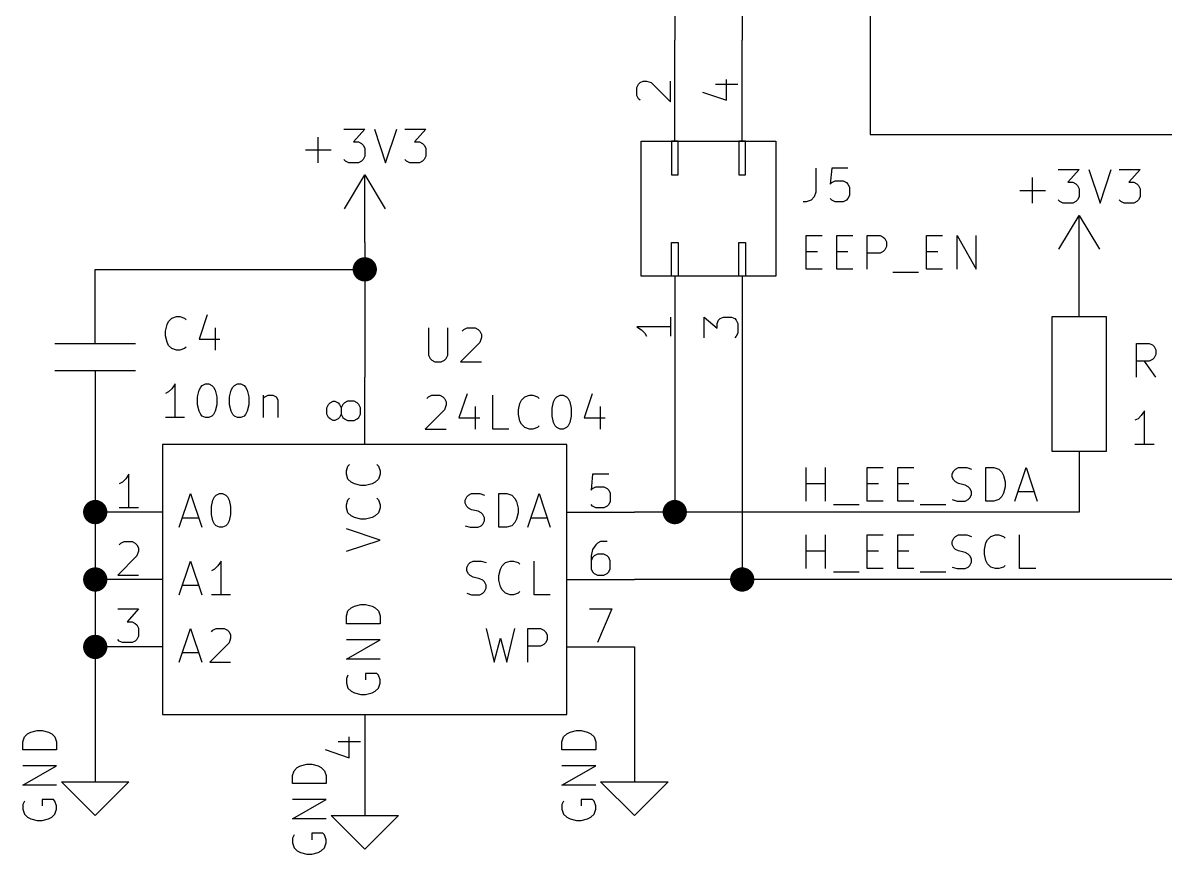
# Model space of a CAD drawing. Extents: x 0.4 to 16.1, y -11.3 to -0.4.
# Drawn here: x 1.593 to 3.288, y -5.737 to -4.504 of the extents above; entities that cross this region are included whole.
import ezdxf

# ---------------------------------------------------------------- set-up
doc = ezdxf.new("R2010")
doc.units = 0
doc.header["$MEASUREMENT"] = 0
for name, color, linetype in [('BLACK', 7, 'CONTINUOUS'), ('CYAN2', 4, 'CONTINUOUS'), ('GREEN2', 3, 'CONTINUOUS'), ('LYELLOW', 51, 'CONTINUOUS'), ('RED2', 1, 'CONTINUOUS')]:
    doc.layers.add(name, color=color, linetype=linetype)

msp = doc.modelspace()

# ---------------------------------------------------------------- linework, layer by layer
at = {"layer": 'BLACK', "linetype": 'CONTINUOUS'}
for p, q in [((2.75503, -5.21387), (2.75503, -5.16387)), ((2.7836, -5.21387), (2.7836, -5.16387)), ((2.8455, -5.21387), (2.8455, -5.16387)), ((2.8455, -5.16387), (2.86931, -5.16387)), ((2.89074, -5.21387), (2.89074, -5.16387)), ((2.89074, -5.16387), (2.91455, -5.16387)), ((2.9717, -5.17339), (2.97407, -5.16863)), ((2.97407, -5.16863), (2.97646, -5.16625)), ((2.97646, -5.16625), (2.98122, -5.16387)), ((2.98122, -5.16387), (2.99313, -5.16387)), ((2.99313, -5.16387), (3.00027, -5.16625)), ((3.0217, -5.21387), (3.0217, -5.16387)), ((3.0217, -5.16387), (3.0336, -5.16387)), ((3.0336, -5.16387), (3.04074, -5.16625)), ((3.04074, -5.16625), (3.0455, -5.17101)), ((3.06455, -5.21387), (3.08122, -5.16387)), ((3.08122, -5.16387), (3.09789, -5.21387)), ((2.9717, -5.17815), (2.9717, -5.17339)), ((2.97407, -5.18291), (2.9717, -5.17815)), ((2.97646, -5.1853), (2.97407, -5.18291)), ((2.98122, -5.18767), (2.97646, -5.1853)), ((3.0455, -5.17101), (3.04789, -5.17577)), ((3.04789, -5.17577), (3.05027, -5.1853)), ((3.05027, -5.1853), (3.05027, -5.19244)), ((2.75503, -5.18767), (2.7836, -5.18767)), ((2.8455, -5.18767), (2.86217, -5.18767)), ((2.89074, -5.18767), (2.90741, -5.18767)), ((2.99074, -5.19006), (2.98122, -5.18767)), ((2.9955, -5.19244), (2.99074, -5.19006)), ((2.99789, -5.19482), (2.9955, -5.19244)), ((3.00027, -5.19958), (2.99789, -5.19482)), ((3.00027, -5.20434), (3.00027, -5.19958)), ((3.04789, -5.20196), (3.0455, -5.20672)), ((3.05027, -5.19244), (3.04789, -5.20196)), ((3.06931, -5.19958), (3.09313, -5.19958)), ((2.7955, -5.21863), (2.8336, -5.21863)), ((2.86931, -5.21387), (2.8455, -5.21387)), ((2.91455, -5.21387), (2.89074, -5.21387)), ((2.92407, -5.21863), (2.96217, -5.21863)), ((2.9717, -5.21148), (2.97884, -5.21387)), ((2.97884, -5.21387), (2.99074, -5.21387)), ((2.99074, -5.21387), (2.9955, -5.21148)), ((2.9955, -5.21148), (2.99789, -5.2091)), ((2.99789, -5.2091), (3.00027, -5.20434)), ((3.0336, -5.21387), (3.0217, -5.21387)), ((3.04074, -5.21148), (3.0336, -5.21387)), ((3.0455, -5.20672), (3.04074, -5.21148)), ((2.75503, -5.31387), (2.75503, -5.26387)), ((2.7836, -5.31387), (2.7836, -5.26387)), ((2.8455, -5.31387), (2.8455, -5.26387)), ((2.8455, -5.26387), (2.86931, -5.26387)), ((2.89074, -5.31387), (2.89074, -5.26387)), ((2.89074, -5.26387), (2.91455, -5.26387)), ((2.9717, -5.27339), (2.97407, -5.26863)), ((2.97407, -5.26863), (2.97646, -5.26625)), ((2.97646, -5.26625), (2.98122, -5.26387)), ((2.98122, -5.26387), (2.99313, -5.26387)), ((2.99313, -5.26387), (3.00027, -5.26625)), ((3.0217, -5.27577), (3.02407, -5.27101)), ((3.02407, -5.27101), (3.02884, -5.26625)), ((3.02884, -5.26625), (3.03598, -5.26387)), ((3.03598, -5.26387), (3.04074, -5.26387)), ((3.04074, -5.26387), (3.04789, -5.26625)), ((3.04789, -5.26625), (3.05027, -5.26863)), ((3.0717, -5.31387), (3.0717, -5.26387)), ((2.75503, -5.28767), (2.7836, -5.28767)), ((2.8455, -5.28767), (2.86217, -5.28767)), ((2.89074, -5.28767), (2.90741, -5.28767)), ((2.9717, -5.27815), (2.9717, -5.27339)), ((2.97407, -5.28291), (2.9717, -5.27815)), ((2.97646, -5.2853), (2.97407, -5.28291)), ((2.98122, -5.28767), (2.97646, -5.2853)), ((2.99074, -5.29006), (2.98122, -5.28767)), ((3.01931, -5.2853), (3.0217, -5.27577)), ((3.01931, -5.29244), (3.01931, -5.2853)), ((2.9955, -5.29244), (2.99074, -5.29006)), ((2.99789, -5.29482), (2.9955, -5.29244)), ((3.00027, -5.29958), (2.99789, -5.29482)), ((2.99789, -5.3091), (3.00027, -5.30434)), ((3.00027, -5.30434), (3.00027, -5.29958)), ((3.0217, -5.30196), (3.01931, -5.29244)), ((3.02407, -5.30672), (3.0217, -5.30196)), ((2.7955, -5.31863), (2.8336, -5.31863)), ((2.86931, -5.31387), (2.8455, -5.31387)), ((2.91455, -5.31387), (2.89074, -5.31387)), ((2.92407, -5.31863), (2.96217, -5.31863)), ((2.9717, -5.31148), (2.97884, -5.31387)), ((2.97884, -5.31387), (2.99074, -5.31387)), ((2.99074, -5.31387), (2.9955, -5.31148)), ((2.9955, -5.31148), (2.99789, -5.3091)), ((3.02884, -5.31148), (3.02407, -5.30672)), ((3.03598, -5.31387), (3.02884, -5.31148)), ((3.04074, -5.31387), (3.03598, -5.31387)), ((3.04789, -5.31148), (3.04074, -5.31387)), ((3.05027, -5.3091), (3.04789, -5.31148)), ((3.0955, -5.31387), (3.0717, -5.31387))]:
    msp.add_line(p, q, dxfattribs=at)
at = {"layer": 'CYAN2', "linetype": 'CONTINUOUS'}
for p, q in [((2.03095, -4.71183), (2.03095, -4.67374)), ((2.06905, -4.66183), (2.1, -4.66183)), ((2.1, -4.66183), (2.08333, -4.68088)), ((2.11428, -4.66183), (2.13095, -4.71183)), ((2.13095, -4.71183), (2.14762, -4.66183)), ((2.15952, -4.66183), (2.19047, -4.66183)), ((2.19047, -4.66183), (2.17381, -4.68088)), ((2.0119, -4.69279), (2.05, -4.69279)), ((2.08333, -4.68088), (2.09047, -4.68088)), ((2.09047, -4.68088), (2.09524, -4.68326)), ((2.09524, -4.68326), (2.09762, -4.68564)), ((2.09762, -4.68564), (2.1, -4.69041)), ((2.1, -4.69041), (2.1, -4.70231)), ((2.17381, -4.68088), (2.18095, -4.68088)), ((2.18095, -4.68088), (2.18571, -4.68326)), ((2.18571, -4.68326), (2.18809, -4.68564)), ((2.18809, -4.68564), (2.19047, -4.69041)), ((2.19047, -4.69041), (2.19047, -4.70231)), ((2.07143, -4.70945), (2.06905, -4.70707)), ((2.07619, -4.71183), (2.07143, -4.70945)), ((2.09047, -4.71183), (2.07619, -4.71183)), ((2.09524, -4.70945), (2.09047, -4.71183)), ((2.09762, -4.70707), (2.09524, -4.70945)), ((2.1, -4.70231), (2.09762, -4.70707)), ((2.1619, -4.70945), (2.15952, -4.70707)), ((2.16667, -4.71183), (2.1619, -4.70945)), ((2.18095, -4.71183), (2.16667, -4.71183)), ((2.18571, -4.70945), (2.18095, -4.71183)), ((2.18809, -4.70707), (2.18571, -4.70945)), ((2.19047, -4.70231), (2.18809, -4.70707)), ((2.76931, -4.71976), (2.76931, -4.75547)), ((2.79312, -4.71976), (2.79074, -4.74356)), ((2.81693, -4.71976), (2.79312, -4.71976)), ((3.12905, -4.72183), (3.16, -4.72183)), ((3.16, -4.72183), (3.14333, -4.74088)), ((3.17428, -4.72183), (3.19095, -4.77183)), ((3.19095, -4.77183), (3.20762, -4.72183)), ((3.21952, -4.72183), (3.25047, -4.72183)), ((3.25047, -4.72183), (3.23381, -4.74088)), ((2.79074, -4.74356), (2.79312, -4.74119)), ((2.79312, -4.74119), (2.79788, -4.7388)), ((2.79788, -4.7388), (2.80979, -4.7388)), ((2.80979, -4.7388), (2.81455, -4.74119)), ((2.81455, -4.74119), (2.81693, -4.74356)), ((2.81693, -4.74356), (2.81931, -4.74833)), ((3.09095, -4.77183), (3.09095, -4.73374)), ((3.14333, -4.74088), (3.15047, -4.74088)), ((3.15047, -4.74088), (3.15524, -4.74326)), ((3.15524, -4.74326), (3.15762, -4.74564)), ((3.15762, -4.74564), (3.16, -4.75041)), ((3.23381, -4.74088), (3.24095, -4.74088)), ((3.24095, -4.74088), (3.24571, -4.74326)), ((3.24571, -4.74326), (3.24809, -4.74564)), ((3.24809, -4.74564), (3.25047, -4.75041)), ((2.76693, -4.76261), (2.76217, -4.76737)), ((2.76931, -4.75547), (2.76693, -4.76261)), ((2.81931, -4.76023), (2.81693, -4.76499)), ((2.81931, -4.74833), (2.81931, -4.76023)), ((3.0719, -4.75279), (3.11, -4.75279)), ((3.16, -4.76231), (3.15762, -4.76707)), ((3.16, -4.75041), (3.16, -4.76231)), ((3.25047, -4.76231), (3.24809, -4.76707)), ((3.25047, -4.75041), (3.25047, -4.76231)), ((2.75503, -4.76976), (2.75026, -4.76976)), ((2.76217, -4.76737), (2.75503, -4.76976)), ((2.79312, -4.76737), (2.79074, -4.76499)), ((2.79788, -4.76976), (2.79312, -4.76737)), ((2.80979, -4.76976), (2.79788, -4.76976)), ((2.81455, -4.76737), (2.80979, -4.76976)), ((2.81693, -4.76499), (2.81455, -4.76737)), ((3.13143, -4.76945), (3.12905, -4.76707)), ((3.13619, -4.77183), (3.13143, -4.76945)), ((3.15047, -4.77183), (3.13619, -4.77183)), ((3.15524, -4.76945), (3.15047, -4.77183)), ((3.15762, -4.76707), (3.15524, -4.76945)), ((3.2219, -4.76945), (3.21952, -4.76707)), ((3.22667, -4.77183), (3.2219, -4.76945)), ((3.24095, -4.77183), (3.22667, -4.77183)), ((3.24571, -4.76945), (3.24095, -4.77183)), ((3.24809, -4.76707), (3.24571, -4.76945)), ((2.75503, -4.86963), (2.75503, -4.81963)), ((2.75503, -4.81963), (2.77884, -4.81963)), ((2.80027, -4.86963), (2.80027, -4.81963)), ((2.80027, -4.81963), (2.82407, -4.81963)), ((2.8455, -4.86963), (2.8455, -4.81963)), ((2.8455, -4.81963), (2.86455, -4.81963)), ((2.86455, -4.81963), (2.86931, -4.82202)), ((2.86931, -4.82202), (2.87169, -4.82439)), ((2.87169, -4.82439), (2.87407, -4.82916)), ((2.87407, -4.82916), (2.87407, -4.8363)), ((2.9336, -4.86963), (2.9336, -4.81963)), ((2.9336, -4.81963), (2.95741, -4.81963)), ((2.97884, -4.86963), (2.97884, -4.81963)), ((2.97884, -4.81963), (3.00741, -4.86963)), ((3.00741, -4.86963), (3.00741, -4.81963)), ((2.75503, -4.84344), (2.77169, -4.84344)), ((2.80027, -4.84344), (2.81693, -4.84344)), ((2.86455, -4.84582), (2.8455, -4.84582)), ((2.86931, -4.84344), (2.86455, -4.84582)), ((2.87169, -4.84106), (2.86931, -4.84344)), ((2.87407, -4.8363), (2.87169, -4.84106)), ((2.9336, -4.84344), (2.95027, -4.84344)), ((2.77884, -4.86963), (2.75503, -4.86963)), ((2.82407, -4.86963), (2.80027, -4.86963)), ((2.8836, -4.87439), (2.92169, -4.87439)), ((2.95741, -4.86963), (2.9336, -4.86963)), ((1.80653, -4.95191), (1.80891, -4.94714)), ((1.80891, -4.94714), (1.81367, -4.94238)), ((1.81367, -4.94238), (1.82081, -4.94)), ((1.82081, -4.94), (1.82557, -4.94)), ((1.82557, -4.94), (1.83272, -4.94238)), ((1.83272, -4.94238), (1.8351, -4.94476)), ((1.86605, -4.93762), (1.85415, -4.97333)), ((1.80415, -4.96143), (1.80653, -4.95191)), ((1.80415, -4.96857), (1.80415, -4.96143)), ((1.87796, -4.95667), (1.87796, -4.99)), ((2.19453, -4.95695), (2.19453, -4.99743)), ((2.2231, -4.99743), (2.2231, -4.95695)), ((2.24453, -4.96171), (2.24691, -4.95933)), ((2.24691, -4.95933), (2.25168, -4.95695)), ((2.25168, -4.95695), (2.26358, -4.95695)), ((2.26358, -4.95695), (2.26834, -4.95933)), ((2.26834, -4.95933), (2.27072, -4.96171)), ((2.27072, -4.96171), (2.2731, -4.96648)), ((1.80653, -4.97809), (1.80415, -4.96857)), ((1.80891, -4.98285), (1.80653, -4.97809)), ((1.81367, -4.98762), (1.80891, -4.98285)), ((1.85415, -4.97333), (1.8851, -4.97333)), ((2.27072, -4.97838), (2.24215, -5.00695)), ((2.2731, -4.97124), (2.27072, -4.97838)), ((2.2731, -4.96648), (2.2731, -4.97124)), ((3.24503, -5.02976), (3.24503, -4.97976)), ((3.24503, -4.97976), (3.26407, -4.97976)), ((3.26407, -4.97976), (3.26884, -4.98214)), ((3.26884, -4.98214), (3.27122, -4.98452)), ((1.82081, -4.99), (1.81367, -4.98762)), ((1.82557, -4.99), (1.82081, -4.99)), ((1.83272, -4.98762), (1.82557, -4.99)), ((1.8351, -4.98524), (1.83272, -4.98762)), ((2.19453, -4.99743), (2.19691, -5.00219)), ((2.22072, -5.00219), (2.2231, -4.99743)), ((3.27122, -4.98452), (3.2736, -4.98928)), ((3.2736, -4.99642), (3.27122, -5.00119)), ((3.2736, -4.98928), (3.2736, -4.99642)), ((2.19691, -5.00219), (2.1993, -5.00457)), ((2.1993, -5.00457), (2.20406, -5.00695)), ((2.20406, -5.00695), (2.21358, -5.00695)), ((2.21358, -5.00695), (2.21834, -5.00457)), ((2.21834, -5.00457), (2.22072, -5.00219)), ((2.24215, -5.00695), (2.2731, -5.00695)), ((3.26407, -5.00594), (3.24503, -5.00594)), ((3.2736, -5.02976), (3.25693, -5.00594)), ((3.26884, -5.00356), (3.26407, -5.00594)), ((3.27122, -5.00119), (3.26884, -5.00356)), ((1.81367, -5.04702), (1.80891, -5.05178)), ((1.81843, -5.03988), (1.81367, -5.04702)), ((1.81843, -5.08988), (1.81843, -5.03988)), ((1.85177, -5.05893), (1.85415, -5.0494)), ((1.85415, -5.0494), (1.85653, -5.04464)), ((1.85653, -5.04464), (1.85891, -5.04226)), ((1.85891, -5.04226), (1.86367, -5.03988)), ((1.86367, -5.03988), (1.86843, -5.03988)), ((1.86843, -5.03988), (1.8732, -5.04226)), ((1.8732, -5.04226), (1.87557, -5.04464)), ((1.87557, -5.04464), (1.87796, -5.0494)), ((1.87796, -5.0494), (1.88034, -5.05893)), ((1.89939, -5.05893), (1.90177, -5.0494)), ((1.90177, -5.0494), (1.90415, -5.04464)), ((1.90415, -5.04464), (1.90653, -5.04226)), ((1.90653, -5.04226), (1.91129, -5.03988)), ((1.91129, -5.03988), (1.91605, -5.03988)), ((1.91605, -5.03988), (1.92081, -5.04226)), ((1.92081, -5.04226), (1.9232, -5.04464)), ((1.9232, -5.04464), (1.92557, -5.0494)), ((1.92557, -5.0494), (1.92796, -5.05893)), ((1.80891, -5.05178), (1.80415, -5.05416)), ((1.85177, -5.07083), (1.85177, -5.05893)), ((1.88034, -5.05893), (1.88034, -5.07083)), ((1.89939, -5.07083), (1.89939, -5.05893)), ((1.92796, -5.05893), (1.92796, -5.07083)), ((1.94939, -5.05654), (1.94939, -5.08988)), ((1.94939, -5.06131), (1.95177, -5.05893)), ((1.95177, -5.05893), (1.95653, -5.05654)), ((1.95653, -5.05654), (1.96367, -5.05654)), ((1.96367, -5.05654), (1.96843, -5.05893)), ((1.96843, -5.05893), (1.97081, -5.06369)), ((1.97081, -5.06369), (1.97081, -5.08988)), ((2.19215, -5.06159), (2.19453, -5.05921)), ((2.19453, -5.05921), (2.1993, -5.05683)), ((2.1993, -5.05683), (2.2112, -5.05683)), ((2.2112, -5.05683), (2.21596, -5.05921)), ((2.21596, -5.05921), (2.21834, -5.06159)), ((2.21834, -5.06159), (2.22072, -5.06635)), ((2.22072, -5.06635), (2.22072, -5.07111)), ((2.25168, -5.05445), (2.23977, -5.09016)), ((2.28977, -5.10683), (2.28977, -5.05683)), ((2.33025, -5.06874), (2.33263, -5.06397)), ((2.33263, -5.06397), (2.33739, -5.05921)), ((2.33739, -5.05921), (2.34453, -5.05683)), ((2.34453, -5.05683), (2.3493, -5.05683)), ((2.3493, -5.05683), (2.35644, -5.05921)), ((2.35644, -5.05921), (2.35882, -5.06159)), ((2.37787, -5.07588), (2.38025, -5.06635)), ((2.38025, -5.06635), (2.38263, -5.06159)), ((2.38263, -5.06159), (2.38501, -5.05921)), ((2.38501, -5.05921), (2.38977, -5.05683)), ((2.38977, -5.05683), (2.39453, -5.05683)), ((2.39453, -5.05683), (2.3993, -5.05921)), ((2.3993, -5.05921), (2.40168, -5.06159)), ((2.40168, -5.06159), (2.40406, -5.06635)), ((2.40406, -5.06635), (2.40644, -5.07588)), ((2.43739, -5.05445), (2.42548, -5.09016)), ((1.85415, -5.08035), (1.85177, -5.07083)), ((1.85653, -5.08511), (1.85415, -5.08035)), ((1.87796, -5.08035), (1.87557, -5.08511)), ((1.88034, -5.07083), (1.87796, -5.08035)), ((1.90177, -5.08035), (1.89939, -5.07083)), ((1.90415, -5.08511), (1.90177, -5.08035)), ((1.92557, -5.08035), (1.9232, -5.08511)), ((1.92796, -5.07083), (1.92557, -5.08035)), ((2.21834, -5.07826), (2.18977, -5.10683)), ((2.22072, -5.07111), (2.21834, -5.07826)), ((2.26358, -5.0735), (2.26358, -5.10683)), ((2.32787, -5.07826), (2.33025, -5.06874)), ((2.32787, -5.0854), (2.32787, -5.07826)), ((2.37787, -5.08778), (2.37787, -5.07588)), ((2.40644, -5.07588), (2.40644, -5.08778)), ((2.4493, -5.0735), (2.4493, -5.10683)), ((3.25693, -5.07963), (3.25217, -5.08678)), ((3.25693, -5.12963), (3.25693, -5.07963)), ((1.83272, -5.08988), (1.80415, -5.08988)), ((1.85891, -5.0875), (1.85653, -5.08511)), ((1.86367, -5.08988), (1.85891, -5.0875)), ((1.86843, -5.08988), (1.86367, -5.08988)), ((1.8732, -5.0875), (1.86843, -5.08988)), ((1.87557, -5.08511), (1.8732, -5.0875)), ((1.90653, -5.0875), (1.90415, -5.08511)), ((1.91129, -5.08988), (1.90653, -5.0875)), ((1.91605, -5.08988), (1.91129, -5.08988)), ((1.92081, -5.0875), (1.91605, -5.08988)), ((1.9232, -5.08511), (1.92081, -5.0875)), ((2.23977, -5.09016), (2.27072, -5.09016)), ((2.33025, -5.09493), (2.32787, -5.0854)), ((2.33263, -5.09969), (2.33025, -5.09493)), ((2.33739, -5.10445), (2.33263, -5.09969)), ((2.38025, -5.09731), (2.37787, -5.08778)), ((2.38263, -5.10207), (2.38025, -5.09731)), ((2.40406, -5.09731), (2.40168, -5.10207)), ((2.40644, -5.08778), (2.40406, -5.09731)), ((2.42548, -5.09016), (2.45644, -5.09016)), ((3.24741, -5.09154), (3.24265, -5.09392)), ((3.25217, -5.08678), (3.24741, -5.09154)), ((2.18977, -5.10683), (2.22072, -5.10683)), ((2.31358, -5.10683), (2.28977, -5.10683)), ((2.34453, -5.10683), (2.33739, -5.10445)), ((2.3493, -5.10683), (2.34453, -5.10683)), ((2.35644, -5.10445), (2.3493, -5.10683)), ((2.35882, -5.10207), (2.35644, -5.10445)), ((2.38501, -5.10445), (2.38263, -5.10207)), ((2.38977, -5.10683), (2.38501, -5.10445)), ((2.39453, -5.10683), (2.38977, -5.10683)), ((2.3993, -5.10445), (2.39453, -5.10683)), ((2.40168, -5.10207), (2.3993, -5.10445)), ((3.27122, -5.12963), (3.24265, -5.12963)), ((2.07262, -5.16905), (2.075, -5.1619)), ((2.07262, -5.17381), (2.07262, -5.16905)), ((2.075, -5.1619), (2.07738, -5.15952)), ((2.11785, -5.15952), (2.12024, -5.1619)), ((2.12024, -5.1619), (2.12262, -5.16905)), ((2.12262, -5.16905), (2.12262, -5.17381)), ((2.075, -5.18095), (2.07262, -5.17381)), ((2.07976, -5.18571), (2.075, -5.18095)), ((2.08452, -5.18809), (2.07976, -5.18571)), ((2.11547, -5.18571), (2.11071, -5.18809)), ((2.12024, -5.18095), (2.11547, -5.18571)), ((2.12262, -5.17381), (2.12024, -5.18095)), ((1.82476, -5.25262), (1.84143, -5.20262)), ((1.84143, -5.20262), (1.85809, -5.25262)), ((1.87952, -5.205), (1.88428, -5.20262)), ((1.88428, -5.20262), (1.88905, -5.20262)), ((1.88905, -5.20262), (1.89381, -5.205)), ((2.09405, -5.19047), (2.08452, -5.18809)), ((2.10119, -5.19047), (2.09405, -5.19047)), ((2.11071, -5.18809), (2.10119, -5.19047)), ((2.25381, -5.205), (2.25857, -5.20262)), ((2.25857, -5.20262), (2.27047, -5.20262)), ((2.27047, -5.20262), (2.27762, -5.205)), ((2.29905, -5.25262), (2.29905, -5.20262)), ((2.29905, -5.20262), (2.31095, -5.20262)), ((2.31095, -5.20262), (2.31809, -5.205)), ((2.3419, -5.25262), (2.35857, -5.20262)), ((2.35857, -5.20262), (2.37524, -5.25262)), ((1.87238, -5.22167), (1.87476, -5.21214)), ((1.87476, -5.21214), (1.87714, -5.20738)), ((1.87714, -5.20738), (1.87952, -5.205)), ((1.89381, -5.205), (1.89619, -5.20738)), ((1.89619, -5.20738), (1.89857, -5.21214)), ((1.89857, -5.21214), (1.90095, -5.22167)), ((2.07262, -5.21905), (2.075, -5.2119)), ((2.07262, -5.22381), (2.07262, -5.21905)), ((2.075, -5.2119), (2.07738, -5.20952)), ((2.11785, -5.20952), (2.12024, -5.2119)), ((2.12024, -5.2119), (2.12262, -5.21905)), ((2.12262, -5.21905), (2.12262, -5.22381)), ((2.24905, -5.21214), (2.25143, -5.20738)), ((2.24905, -5.2169), (2.24905, -5.21214)), ((2.25143, -5.22167), (2.24905, -5.2169)), ((2.25143, -5.20738), (2.25381, -5.205)), ((2.31809, -5.205), (2.32285, -5.20976)), ((2.32285, -5.20976), (2.32524, -5.21452)), ((2.32524, -5.21452), (2.32762, -5.22405)), ((1.87238, -5.23357), (1.87238, -5.22167)), ((1.87476, -5.24309), (1.87238, -5.23357)), ((1.90095, -5.23357), (1.89857, -5.24309)), ((1.90095, -5.22167), (1.90095, -5.23357)), ((2.075, -5.23095), (2.07262, -5.22381)), ((2.07976, -5.23571), (2.075, -5.23095)), ((2.08452, -5.23809), (2.07976, -5.23571)), ((2.11547, -5.23571), (2.11071, -5.23809)), ((2.12024, -5.23095), (2.11547, -5.23571)), ((2.12262, -5.22381), (2.12024, -5.23095)), ((2.25381, -5.22405), (2.25143, -5.22167)), ((2.25857, -5.22643), (2.25381, -5.22405)), ((2.26809, -5.22881), (2.25857, -5.22643)), ((2.27285, -5.23119), (2.26809, -5.22881)), ((2.27524, -5.23357), (2.27285, -5.23119)), ((2.27762, -5.23833), (2.27524, -5.23357)), ((2.32762, -5.23119), (2.32524, -5.24071)), ((2.32762, -5.22405), (2.32762, -5.23119)), ((1.82952, -5.23833), (1.85333, -5.23833)), ((1.87714, -5.24785), (1.87476, -5.24309)), ((1.87952, -5.25024), (1.87714, -5.24785)), ((1.88428, -5.25262), (1.87952, -5.25024)), ((1.88905, -5.25262), (1.88428, -5.25262)), ((1.89381, -5.25024), (1.88905, -5.25262)), ((1.89619, -5.24785), (1.89381, -5.25024)), ((1.89857, -5.24309), (1.89619, -5.24785)), ((2.09405, -5.24047), (2.08452, -5.23809)), ((2.10119, -5.24047), (2.09405, -5.24047)), ((2.11071, -5.23809), (2.10119, -5.24047)), ((2.24905, -5.25024), (2.25619, -5.25262)), ((2.25619, -5.25262), (2.26809, -5.25262)), ((2.26809, -5.25262), (2.27285, -5.25024)), ((2.27285, -5.25024), (2.27524, -5.24785)), ((2.27524, -5.24785), (2.27762, -5.24309)), ((2.27762, -5.24309), (2.27762, -5.23833)), ((2.31095, -5.25262), (2.29905, -5.25262)), ((2.31809, -5.25024), (2.31095, -5.25262)), ((2.32285, -5.24547), (2.31809, -5.25024)), ((2.32524, -5.24071), (2.32285, -5.24547)), ((2.34667, -5.23833), (2.37047, -5.23833)), ((2.12262, -5.27143), (2.07262, -5.25476)), ((2.07262, -5.28809), (2.12262, -5.27143)), ((1.82476, -5.35262), (1.84143, -5.30262)), ((1.84143, -5.30262), (1.85809, -5.35262)), ((1.88667, -5.30262), (1.8819, -5.30976)), ((1.88667, -5.35262), (1.88667, -5.30262)), ((2.25381, -5.30738), (2.25619, -5.305)), ((2.25619, -5.305), (2.26095, -5.30262)), ((2.26095, -5.30262), (2.27285, -5.30262)), ((2.27285, -5.30262), (2.28, -5.305)), ((2.30381, -5.30976), (2.30857, -5.305)), ((2.30857, -5.305), (2.31571, -5.30262)), ((2.31571, -5.30262), (2.32047, -5.30262)), ((2.32047, -5.30262), (2.32762, -5.305)), ((2.32762, -5.305), (2.33, -5.30738)), ((2.35143, -5.35262), (2.35143, -5.30262)), ((1.87714, -5.31452), (1.87238, -5.3169)), ((1.8819, -5.30976), (1.87714, -5.31452)), ((2.25143, -5.31214), (2.25381, -5.30738)), ((2.25143, -5.3169), (2.25143, -5.31214)), ((2.25381, -5.32167), (2.25143, -5.3169)), ((2.25619, -5.32405), (2.25381, -5.32167)), ((2.29905, -5.32405), (2.30143, -5.31452)), ((2.30143, -5.31452), (2.30381, -5.30976)), ((1.82952, -5.33833), (1.85333, -5.33833)), ((2.26095, -5.32643), (2.25619, -5.32405)), ((2.27047, -5.32881), (2.26095, -5.32643)), ((2.27524, -5.33119), (2.27047, -5.32881)), ((2.27762, -5.33357), (2.27524, -5.33119)), ((2.28, -5.33833), (2.27762, -5.33357)), ((2.28, -5.34309), (2.28, -5.33833)), ((2.29905, -5.33119), (2.29905, -5.32405)), ((2.30143, -5.34071), (2.29905, -5.33119)), ((1.90095, -5.35262), (1.87238, -5.35262)), ((2.25143, -5.35024), (2.25857, -5.35262)), ((2.25857, -5.35262), (2.27047, -5.35262)), ((2.27047, -5.35262), (2.27524, -5.35024)), ((2.27524, -5.35024), (2.27762, -5.34785)), ((2.27762, -5.34785), (2.28, -5.34309)), ((2.30381, -5.34547), (2.30143, -5.34071)), ((2.30857, -5.35024), (2.30381, -5.34547)), ((2.31571, -5.35262), (2.30857, -5.35024)), ((2.32047, -5.35262), (2.31571, -5.35262)), ((2.32762, -5.35024), (2.32047, -5.35262)), ((2.33, -5.34785), (2.32762, -5.35024)), ((2.37524, -5.35262), (2.35143, -5.35262)), ((2.075, -5.37667), (2.07976, -5.3719)), ((2.07976, -5.3719), (2.08452, -5.36952)), ((2.08452, -5.36952), (2.09405, -5.36714)), ((2.09405, -5.36714), (2.10119, -5.36714)), ((2.10119, -5.36714), (2.11071, -5.36952)), ((2.11071, -5.36952), (2.11547, -5.3719)), ((2.11547, -5.3719), (2.12024, -5.37667)), ((2.07262, -5.38381), (2.075, -5.37667)), ((2.07262, -5.39571), (2.07262, -5.38381)), ((2.12024, -5.37667), (2.12262, -5.38381)), ((2.12262, -5.38381), (2.12262, -5.39571)), ((1.82476, -5.45262), (1.84143, -5.40262)), ((1.84143, -5.40262), (1.85809, -5.45262)), ((1.87238, -5.40738), (1.87476, -5.405)), ((1.87476, -5.405), (1.87952, -5.40262)), ((1.87952, -5.40262), (1.89143, -5.40262)), ((1.89143, -5.40262), (1.89619, -5.405)), ((1.89619, -5.405), (1.89857, -5.40738)), ((2.12262, -5.39571), (2.07262, -5.39571)), ((2.28, -5.40262), (2.2919, -5.45262)), ((2.31095, -5.45262), (2.32285, -5.40262)), ((2.3419, -5.45262), (2.3419, -5.40262)), ((2.3419, -5.40262), (2.36095, -5.40262)), ((2.36095, -5.40262), (2.36571, -5.405)), ((2.36571, -5.405), (2.36809, -5.40738)), ((1.89857, -5.40738), (1.90095, -5.41214)), ((1.90095, -5.4169), (1.89857, -5.42405)), ((1.90095, -5.41214), (1.90095, -5.4169)), ((2.07262, -5.44809), (2.12262, -5.41952)), ((2.12262, -5.41952), (2.07262, -5.41952)), ((2.2919, -5.45262), (2.30143, -5.4169)), ((2.30143, -5.4169), (2.31095, -5.45262)), ((2.36809, -5.40738), (2.37047, -5.41214)), ((2.37047, -5.41928), (2.36809, -5.42405)), ((2.37047, -5.41214), (2.37047, -5.41928)), ((1.82952, -5.43833), (1.85333, -5.43833)), ((1.89857, -5.42405), (1.87, -5.45262)), ((2.36095, -5.42881), (2.3419, -5.42881)), ((2.36571, -5.42643), (2.36095, -5.42881)), ((2.36809, -5.42405), (2.36571, -5.42643)), ((1.87, -5.45262), (1.90095, -5.45262)), ((2.12262, -5.44809), (2.07262, -5.44809)), ((2.075, -5.4719), (2.07262, -5.47667)), ((2.11785, -5.46952), (2.10119, -5.46952)), ((2.10119, -5.46952), (2.10119, -5.47905)), ((2.12024, -5.4719), (2.11785, -5.46952)), ((2.12262, -5.47905), (2.12024, -5.4719)), ((2.07262, -5.47667), (2.07262, -5.48381)), ((2.07262, -5.48381), (2.075, -5.49095)), ((2.075, -5.49095), (2.07976, -5.49571)), ((2.11547, -5.49571), (2.12024, -5.49095)), ((2.12024, -5.49095), (2.12262, -5.48381)), ((2.12262, -5.48381), (2.12262, -5.47905)), ((2.07976, -5.49571), (2.08452, -5.49809)), ((2.08452, -5.49809), (2.09405, -5.50047)), ((2.09405, -5.50047), (2.10119, -5.50047)), ((2.10119, -5.50047), (2.11071, -5.49809)), ((2.11071, -5.49809), (2.11547, -5.49571)), ((1.595, -5.56354), (1.59976, -5.55878)), ((1.59976, -5.55878), (1.60452, -5.55639)), ((1.60452, -5.55639), (1.61404, -5.55401)), ((1.61404, -5.55401), (1.62119, -5.55401)), ((1.62119, -5.55401), (1.63071, -5.55639)), ((1.63071, -5.55639), (1.63547, -5.55878)), ((1.63547, -5.55878), (1.64023, -5.56354)), ((2.395, -5.56354), (2.39976, -5.55878)), ((2.39976, -5.55878), (2.40452, -5.55639)), ((2.40452, -5.55639), (2.41404, -5.55401)), ((2.41404, -5.55401), (2.42119, -5.55401)), ((2.42119, -5.55401), (2.43071, -5.55639)), ((2.43071, -5.55639), (2.43547, -5.55878)), ((2.43547, -5.55878), (2.44023, -5.56354)), ((1.59261, -5.57068), (1.595, -5.56354)), ((1.59261, -5.58258), (1.59261, -5.57068)), ((1.64023, -5.56354), (1.64261, -5.57068)), ((1.64261, -5.57068), (1.64261, -5.58258)), ((2.39261, -5.57068), (2.395, -5.56354)), ((2.39261, -5.58258), (2.39261, -5.57068)), ((2.44023, -5.56354), (2.44261, -5.57068)), ((2.44261, -5.57068), (2.44261, -5.58258)), ((1.64261, -5.58258), (1.59261, -5.58258)), ((2.44261, -5.58258), (2.39261, -5.58258)), ((1.59261, -5.63496), (1.64261, -5.60639)), ((1.64261, -5.60639), (1.59261, -5.60639)), ((1.995, -5.61354), (1.99976, -5.60878)), ((1.99976, -5.60878), (2.00452, -5.60639)), ((2.00452, -5.60639), (2.01404, -5.60401)), ((2.01404, -5.60401), (2.02119, -5.60401)), ((2.02119, -5.60401), (2.03071, -5.60639)), ((2.03071, -5.60639), (2.03547, -5.60878)), ((2.03547, -5.60878), (2.04023, -5.61354)), ((2.39261, -5.63496), (2.44261, -5.60639)), ((2.44261, -5.60639), (2.39261, -5.60639)), ((1.99261, -5.62068), (1.995, -5.61354)), ((1.99261, -5.63258), (1.99261, -5.62068)), ((2.04023, -5.61354), (2.04261, -5.62068)), ((2.04261, -5.62068), (2.04261, -5.63258)), ((1.64261, -5.63496), (1.59261, -5.63496)), ((2.04261, -5.63258), (1.99261, -5.63258)), ((2.44261, -5.63496), (2.39261, -5.63496)), ((1.595, -5.65878), (1.59261, -5.66354)), ((1.63785, -5.65639), (1.62119, -5.65639)), ((1.62119, -5.65639), (1.62119, -5.66592)), ((1.64023, -5.65878), (1.63785, -5.65639)), ((1.64261, -5.66592), (1.64023, -5.65878)), ((1.99261, -5.68496), (2.04261, -5.65639)), ((2.04261, -5.65639), (1.99261, -5.65639)), ((2.395, -5.65878), (2.39261, -5.66354)), ((2.43785, -5.65639), (2.42119, -5.65639)), ((2.42119, -5.65639), (2.42119, -5.66592)), ((2.44023, -5.65878), (2.43785, -5.65639)), ((2.44261, -5.66592), (2.44023, -5.65878)), ((1.59261, -5.66354), (1.59261, -5.67068)), ((1.59261, -5.67068), (1.595, -5.67782)), ((1.595, -5.67782), (1.59976, -5.68258)), ((1.63547, -5.68258), (1.64023, -5.67782)), ((1.64023, -5.67782), (1.64261, -5.67068)), ((1.64261, -5.67068), (1.64261, -5.66592)), ((2.39261, -5.66354), (2.39261, -5.67068)), ((2.39261, -5.67068), (2.395, -5.67782)), ((2.395, -5.67782), (2.39976, -5.68258)), ((2.43547, -5.68258), (2.44023, -5.67782)), ((2.44023, -5.67782), (2.44261, -5.67068)), ((2.44261, -5.67068), (2.44261, -5.66592)), ((1.59976, -5.68258), (1.60452, -5.68496)), ((1.60452, -5.68496), (1.61404, -5.68735)), ((1.61404, -5.68735), (1.62119, -5.68735)), ((1.62119, -5.68735), (1.63071, -5.68496)), ((1.63071, -5.68496), (1.63547, -5.68258)), ((2.04261, -5.68496), (1.99261, -5.68496)), ((2.39976, -5.68258), (2.40452, -5.68496)), ((2.40452, -5.68496), (2.41404, -5.68735)), ((2.41404, -5.68735), (2.42119, -5.68735)), ((2.42119, -5.68735), (2.43071, -5.68496)), ((2.43071, -5.68496), (2.43547, -5.68258)), ((1.995, -5.70878), (1.99261, -5.71354)), ((2.03785, -5.70639), (2.02119, -5.70639)), ((2.02119, -5.70639), (2.02119, -5.71592)), ((2.04023, -5.70878), (2.03785, -5.70639)), ((2.04261, -5.71592), (2.04023, -5.70878)), ((1.99261, -5.71354), (1.99261, -5.72068)), ((1.99261, -5.72068), (1.995, -5.72782)), ((1.995, -5.72782), (1.99976, -5.73258)), ((2.03547, -5.73258), (2.04023, -5.72782)), ((2.04023, -5.72782), (2.04261, -5.72068)), ((2.04261, -5.72068), (2.04261, -5.71592)), ((1.99976, -5.73258), (2.00452, -5.73496)), ((2.00452, -5.73496), (2.01404, -5.73735)), ((2.01404, -5.73735), (2.02119, -5.73735)), ((2.02119, -5.73735), (2.03071, -5.73496)), ((2.03071, -5.73496), (2.03547, -5.73258))]:
    msp.add_line(p, q, dxfattribs=at)
at = {"layer": 'GREEN2', "linetype": 'CONTINUOUS'}
for p, q in [((2.66, -4.07), (2.66, -4.53)), ((2.56, -4.17), (2.56, -4.53)), ((2.1, -4.83), (2.1, -4.87)), ((1.7, -4.9), (1.7, -4.87)), ((1.7, -4.87), (2.1, -4.87)), ((2.1, -4.87), (2.1, -5.03)), ((2.56, -5.03), (2.56, -5.23)), ((2.66, -5.03), (2.66, -5.33)), ((1.7, -5.1), (1.7, -5.23)), ((3.16, -5.19), (3.16, -5.23)), ((1.7, -5.23), (1.7, -5.33)), ((2.56, -5.23), (2.5, -5.23)), ((3.16, -5.23), (2.56, -5.23)), ((1.7, -5.33), (1.7, -5.43)), ((2.66, -5.33), (2.5, -5.33)), ((3.49, -5.33), (2.66, -5.33)), ((1.7, -5.43), (1.7, -5.58)), ((2.5, -5.43), (2.5, -5.58))]:
    msp.add_line(p, q, dxfattribs=at)
at = {"layer": 'GREEN2', "const_width": 0.018}
for points in [[(2.091, -4.87, 1), (2.109, -4.87, 1)], [(1.691, -5.23, 1), (1.709, -5.23, 1)], [(2.551, -5.23, 1), (2.569, -5.23, 1)], [(1.691, -5.33, 1), (1.709, -5.33, 1)], [(2.651, -5.33, 1), (2.669, -5.33, 1)], [(1.691, -5.43, 1), (1.709, -5.43, 1)]]:
    msp.add_lwpolyline(points, format="xyb", close=True, dxfattribs=at)
at = {"layer": 'LYELLOW', "linetype": 'CONTINUOUS'}
for p, q in [((2.85, -1.87), (2.85, -4.67)), ((2.85, -4.67), (4.85, -4.67)), ((2.51, -4.88), (2.51, -4.68)), ((2.51, -4.68), (2.71, -4.68)), ((2.71, -4.68), (2.71, -4.88)), ((2.71, -4.88), (2.51, -4.88)), ((1.8, -5.13), (1.8, -5.53)), ((2.4, -5.13), (1.8, -5.13)), ((2.4, -5.53), (2.4, -5.13)), ((1.8, -5.53), (2.4, -5.53))]:
    msp.add_line(p, q, dxfattribs=at)
at = {"layer": 'RED2', "linetype": 'CONTINUOUS'}
for p, q in [((2.85, -1.87), (2.85, -4.67)), ((2.85, -1.87), (2.85, -4.67)), ((2.56, -4.68), (2.56, -4.53)), ((2.66, -4.68), (2.66, -4.53)), ((2.506, -4.59547), (2.50838, -4.59309)), ((2.50838, -4.59309), (2.51314, -4.59071)), ((2.51314, -4.59071), (2.5179, -4.59071)), ((2.5179, -4.59071), (2.52505, -4.59309)), ((2.52505, -4.59309), (2.55362, -4.62167)), ((2.55362, -4.62167), (2.55362, -4.59071)), ((2.63695, -4.61928), (2.63695, -4.58833)), ((2.50362, -4.60024), (2.506, -4.59547)), ((2.50362, -4.61214), (2.50362, -4.60024)), ((2.60124, -4.60738), (2.63695, -4.61928)), ((2.62028, -4.59547), (2.65362, -4.59547)), ((2.506, -4.6169), (2.50362, -4.61214)), ((2.50838, -4.61928), (2.506, -4.6169)), ((2.85, -4.67), (4.85, -4.67)), ((2.85, -4.67), (4.85, -4.67)), ((2.51, -4.88), (2.51, -4.68)), ((2.51, -4.68), (2.71, -4.68)), ((2.51, -4.88), (2.51, -4.68)), ((2.51, -4.68), (2.71, -4.68)), ((2.555, -4.68), (2.555, -4.73)), ((2.565, -4.68), (2.555, -4.68)), ((2.565, -4.73), (2.565, -4.68)), ((2.655, -4.68), (2.655, -4.73)), ((2.665, -4.68), (2.655, -4.68)), ((2.665, -4.73), (2.665, -4.68)), ((2.71, -4.68), (2.71, -4.88)), ((2.71, -4.68), (2.71, -4.88)), ((2.07, -4.78), (2.1, -4.73)), ((2.1, -4.83), (2.1, -4.73)), ((2.1, -4.73), (2.13, -4.78)), ((2.555, -4.73), (2.565, -4.73)), ((2.655, -4.73), (2.665, -4.73)), ((3.13, -4.84), (3.16, -4.79)), ((3.16, -4.89), (3.16, -4.79)), ((3.16, -4.79), (3.19, -4.84)), ((2.555, -4.88), (2.555, -4.83)), ((2.555, -4.83), (2.565, -4.83)), ((2.565, -4.83), (2.565, -4.88)), ((2.655, -4.88), (2.655, -4.83)), ((2.655, -4.83), (2.665, -4.83)), ((2.665, -4.83), (2.665, -4.88)), ((2.71, -4.88), (2.51, -4.88)), ((2.71, -4.88), (2.51, -4.88)), ((2.565, -4.88), (2.555, -4.88)), ((2.56, -4.88), (2.56, -5.03)), ((2.665, -4.88), (2.655, -4.88)), ((2.66, -4.88), (2.66, -5.03)), ((3.16, -4.94), (3.16, -4.89)), ((1.7, -4.98), (1.7, -4.9)), ((2.55362, -4.94071), (2.55362, -4.96928)), ((2.60362, -4.97167), (2.60362, -4.94071)), ((2.60362, -4.94071), (2.62267, -4.95738)), ((2.62267, -4.95024), (2.62505, -4.94547)), ((2.62505, -4.94547), (2.62743, -4.94309)), ((2.62743, -4.94309), (2.63219, -4.94071)), ((2.63219, -4.94071), (2.64409, -4.94071)), ((2.64409, -4.94071), (2.64885, -4.94309)), ((2.64885, -4.94309), (2.65124, -4.94547)), ((2.65124, -4.94547), (2.65362, -4.95024)), ((3.12, -5.14), (3.12, -4.94)), ((3.12, -4.94), (3.2, -4.94)), ((3.2, -4.94), (3.2, -5.14)), ((2.55362, -4.955), (2.50362, -4.955)), ((2.50362, -4.955), (2.51076, -4.95976)), ((2.51076, -4.95976), (2.51552, -4.96452)), ((2.51552, -4.96452), (2.5179, -4.96928)), ((2.62267, -4.95738), (2.62267, -4.95024)), ((2.65362, -4.96452), (2.65124, -4.96928)), ((2.65362, -4.95024), (2.65362, -4.96452)), ((1.64, -4.98), (1.76, -4.98)), ((2.65124, -4.96928), (2.64885, -4.97167)), ((1.64, -5.02), (1.76, -5.02)), ((1.7, -5.02), (1.7, -5.1)), ((2.1, -5.13), (2.1, -5.03)), ((2.04838, -5.06809), (2.05314, -5.06571)), ((2.05314, -5.06571), (2.05552, -5.06571)), ((2.05552, -5.06571), (2.06028, -5.06809)), ((2.07457, -5.06571), (2.06981, -5.06809)), ((2.08409, -5.06571), (2.07457, -5.06571)), ((2.08885, -5.06809), (2.08409, -5.06571)), ((2.04362, -5.07524), (2.046, -5.07047)), ((2.04362, -5.08476), (2.04362, -5.07524)), ((2.046, -5.08952), (2.04362, -5.08476)), ((2.046, -5.07047), (2.04838, -5.06809)), ((2.06028, -5.06809), (2.06267, -5.07047)), ((2.06267, -5.07047), (2.06505, -5.07524)), ((2.06505, -5.08476), (2.06267, -5.08952)), ((2.06743, -5.07047), (2.06505, -5.07524)), ((2.06505, -5.07524), (2.06505, -5.08476)), ((2.06505, -5.08476), (2.06743, -5.08952)), ((2.06981, -5.06809), (2.06743, -5.07047)), ((2.09124, -5.07047), (2.08885, -5.06809)), ((2.09362, -5.07524), (2.09124, -5.07047)), ((2.09124, -5.08952), (2.09362, -5.08476)), ((2.09362, -5.08476), (2.09362, -5.07524)), ((2.04838, -5.0919), (2.046, -5.08952)), ((2.05314, -5.09428), (2.04838, -5.0919)), ((2.05552, -5.09428), (2.05314, -5.09428)), ((2.06028, -5.0919), (2.05552, -5.09428)), ((2.06267, -5.08952), (2.06028, -5.0919)), ((2.06743, -5.08952), (2.06981, -5.0919)), ((2.06981, -5.0919), (2.07457, -5.09428)), ((2.07457, -5.09428), (2.08409, -5.09428)), ((2.08409, -5.09428), (2.08885, -5.0919)), ((2.08885, -5.0919), (2.09124, -5.08952)), ((1.8, -5.13), (1.8, -5.53)), ((2.4, -5.13), (1.8, -5.13)), ((1.8, -5.13), (1.8, -5.53)), ((2.4, -5.13), (1.8, -5.13)), ((2.4, -5.53), (2.4, -5.13)), ((2.4, -5.53), (2.4, -5.13)), ((3.2, -5.14), (3.12, -5.14)), ((3.16, -5.14), (3.16, -5.19)), ((1.74047, -5.18552), (1.73571, -5.1879)), ((1.74524, -5.18076), (1.74047, -5.18552)), ((1.75, -5.17362), (1.74524, -5.18076)), ((1.75, -5.22362), (1.75, -5.17362)), ((2.43809, -5.17362), (2.43571, -5.19743)), ((2.4619, -5.17362), (2.43809, -5.17362)), ((2.43571, -5.19743), (2.43809, -5.19505)), ((2.43809, -5.19505), (2.44285, -5.19267)), ((2.44285, -5.19267), (2.45476, -5.19267)), ((2.45476, -5.19267), (2.45952, -5.19505)), ((2.45952, -5.19505), (2.4619, -5.19743)), ((2.4619, -5.19743), (2.46428, -5.20219)), ((2.46428, -5.20219), (2.46428, -5.21409)), ((2.43809, -5.22124), (2.43571, -5.21885)), ((2.4619, -5.21885), (2.45952, -5.22124)), ((2.46428, -5.21409), (2.4619, -5.21885)), ((1.8, -5.23), (1.7, -5.23)), ((1.76428, -5.22362), (1.73571, -5.22362)), ((2.4, -5.23), (2.5, -5.23)), ((2.44285, -5.22362), (2.43809, -5.22124)), ((2.45476, -5.22362), (2.44285, -5.22362)), ((2.45952, -5.22124), (2.45476, -5.22362)), ((1.73571, -5.27838), (1.73809, -5.276)), ((1.73809, -5.276), (1.74285, -5.27362)), ((1.74285, -5.27362), (1.75476, -5.27362)), ((1.75476, -5.27362), (1.75952, -5.276)), ((1.75952, -5.276), (1.7619, -5.27838)), ((1.7619, -5.27838), (1.76428, -5.28314)), ((1.76428, -5.2879), (1.7619, -5.29505)), ((1.76428, -5.28314), (1.76428, -5.2879)), ((2.43809, -5.28552), (2.43571, -5.29505)), ((2.44285, -5.27838), (2.43809, -5.28552)), ((2.44524, -5.276), (2.44285, -5.27838)), ((2.45, -5.27362), (2.44524, -5.276)), ((2.45952, -5.27362), (2.45, -5.27362)), ((1.7619, -5.29505), (1.73333, -5.32362)), ((2.43571, -5.29505), (2.43571, -5.31409)), ((2.43809, -5.29743), (2.43571, -5.30219)), ((2.44047, -5.29505), (2.43809, -5.29743)), ((2.44524, -5.29267), (2.44047, -5.29505)), ((2.45476, -5.29267), (2.44524, -5.29267)), ((2.45952, -5.29505), (2.45476, -5.29267)), ((2.4619, -5.29743), (2.45952, -5.29505)), ((2.46428, -5.30219), (2.4619, -5.29743)), ((2.46428, -5.31409), (2.46428, -5.30219)), ((2.43571, -5.31409), (2.43809, -5.31885)), ((2.43809, -5.31885), (2.44047, -5.32124)), ((2.44047, -5.32124), (2.44524, -5.32362)), ((2.45476, -5.32362), (2.45952, -5.32124)), ((2.45952, -5.32124), (2.4619, -5.31885)), ((2.4619, -5.31885), (2.46428, -5.31409)), ((1.8, -5.33), (1.7, -5.33)), ((1.73333, -5.32362), (1.76428, -5.32362)), ((2.4, -5.33), (2.5, -5.33)), ((2.44524, -5.32362), (2.45476, -5.32362)), ((1.73333, -5.37362), (1.76428, -5.37362)), ((1.76428, -5.37362), (1.74762, -5.39267)), ((2.43333, -5.37362), (2.46667, -5.37362)), ((2.46667, -5.37362), (2.44524, -5.42362)), ((1.74762, -5.39267), (1.75476, -5.39267)), ((1.75476, -5.39267), (1.75952, -5.39505)), ((1.75952, -5.39505), (1.7619, -5.39743)), ((1.7619, -5.39743), (1.76428, -5.40219)), ((1.76428, -5.40219), (1.76428, -5.41409)), ((1.73571, -5.42124), (1.73333, -5.41885)), ((1.74047, -5.42362), (1.73571, -5.42124)), ((1.75476, -5.42362), (1.74047, -5.42362)), ((1.75952, -5.42124), (1.75476, -5.42362)), ((1.7619, -5.41885), (1.75952, -5.42124)), ((1.76428, -5.41409), (1.7619, -5.41885)), ((1.8, -5.43), (1.7, -5.43)), ((2.4, -5.43), (2.5, -5.43)), ((1.8, -5.53), (2.4, -5.53)), ((1.8, -5.53), (2.4, -5.53)), ((2.1, -5.53), (2.1, -5.63)), ((2.06028, -5.57047), (2.09362, -5.57047)), ((2.07695, -5.59428), (2.07695, -5.56333)), ((1.7, -5.58), (1.7, -5.63)), ((2.04124, -5.58238), (2.07695, -5.59428)), ((2.5, -5.58), (2.5, -5.63)), ((1.7, -5.68), (1.65, -5.63)), ((1.65, -5.63), (1.7, -5.63)), ((1.7, -5.63), (1.75, -5.63)), ((1.75, -5.63), (1.7, -5.68)), ((2.1, -5.63), (2.1, -5.68)), ((2.5, -5.68), (2.45, -5.63)), ((2.45, -5.63), (2.5, -5.63)), ((2.5, -5.63), (2.55, -5.63)), ((2.55, -5.63), (2.5, -5.68)), ((2.1, -5.73), (2.05, -5.68)), ((2.05, -5.68), (2.1, -5.68)), ((2.1, -5.68), (2.15, -5.68)), ((2.15, -5.68), (2.1, -5.73))]:
    msp.add_line(p, q, dxfattribs=at)

doc.saveas('drawing.dxf')
